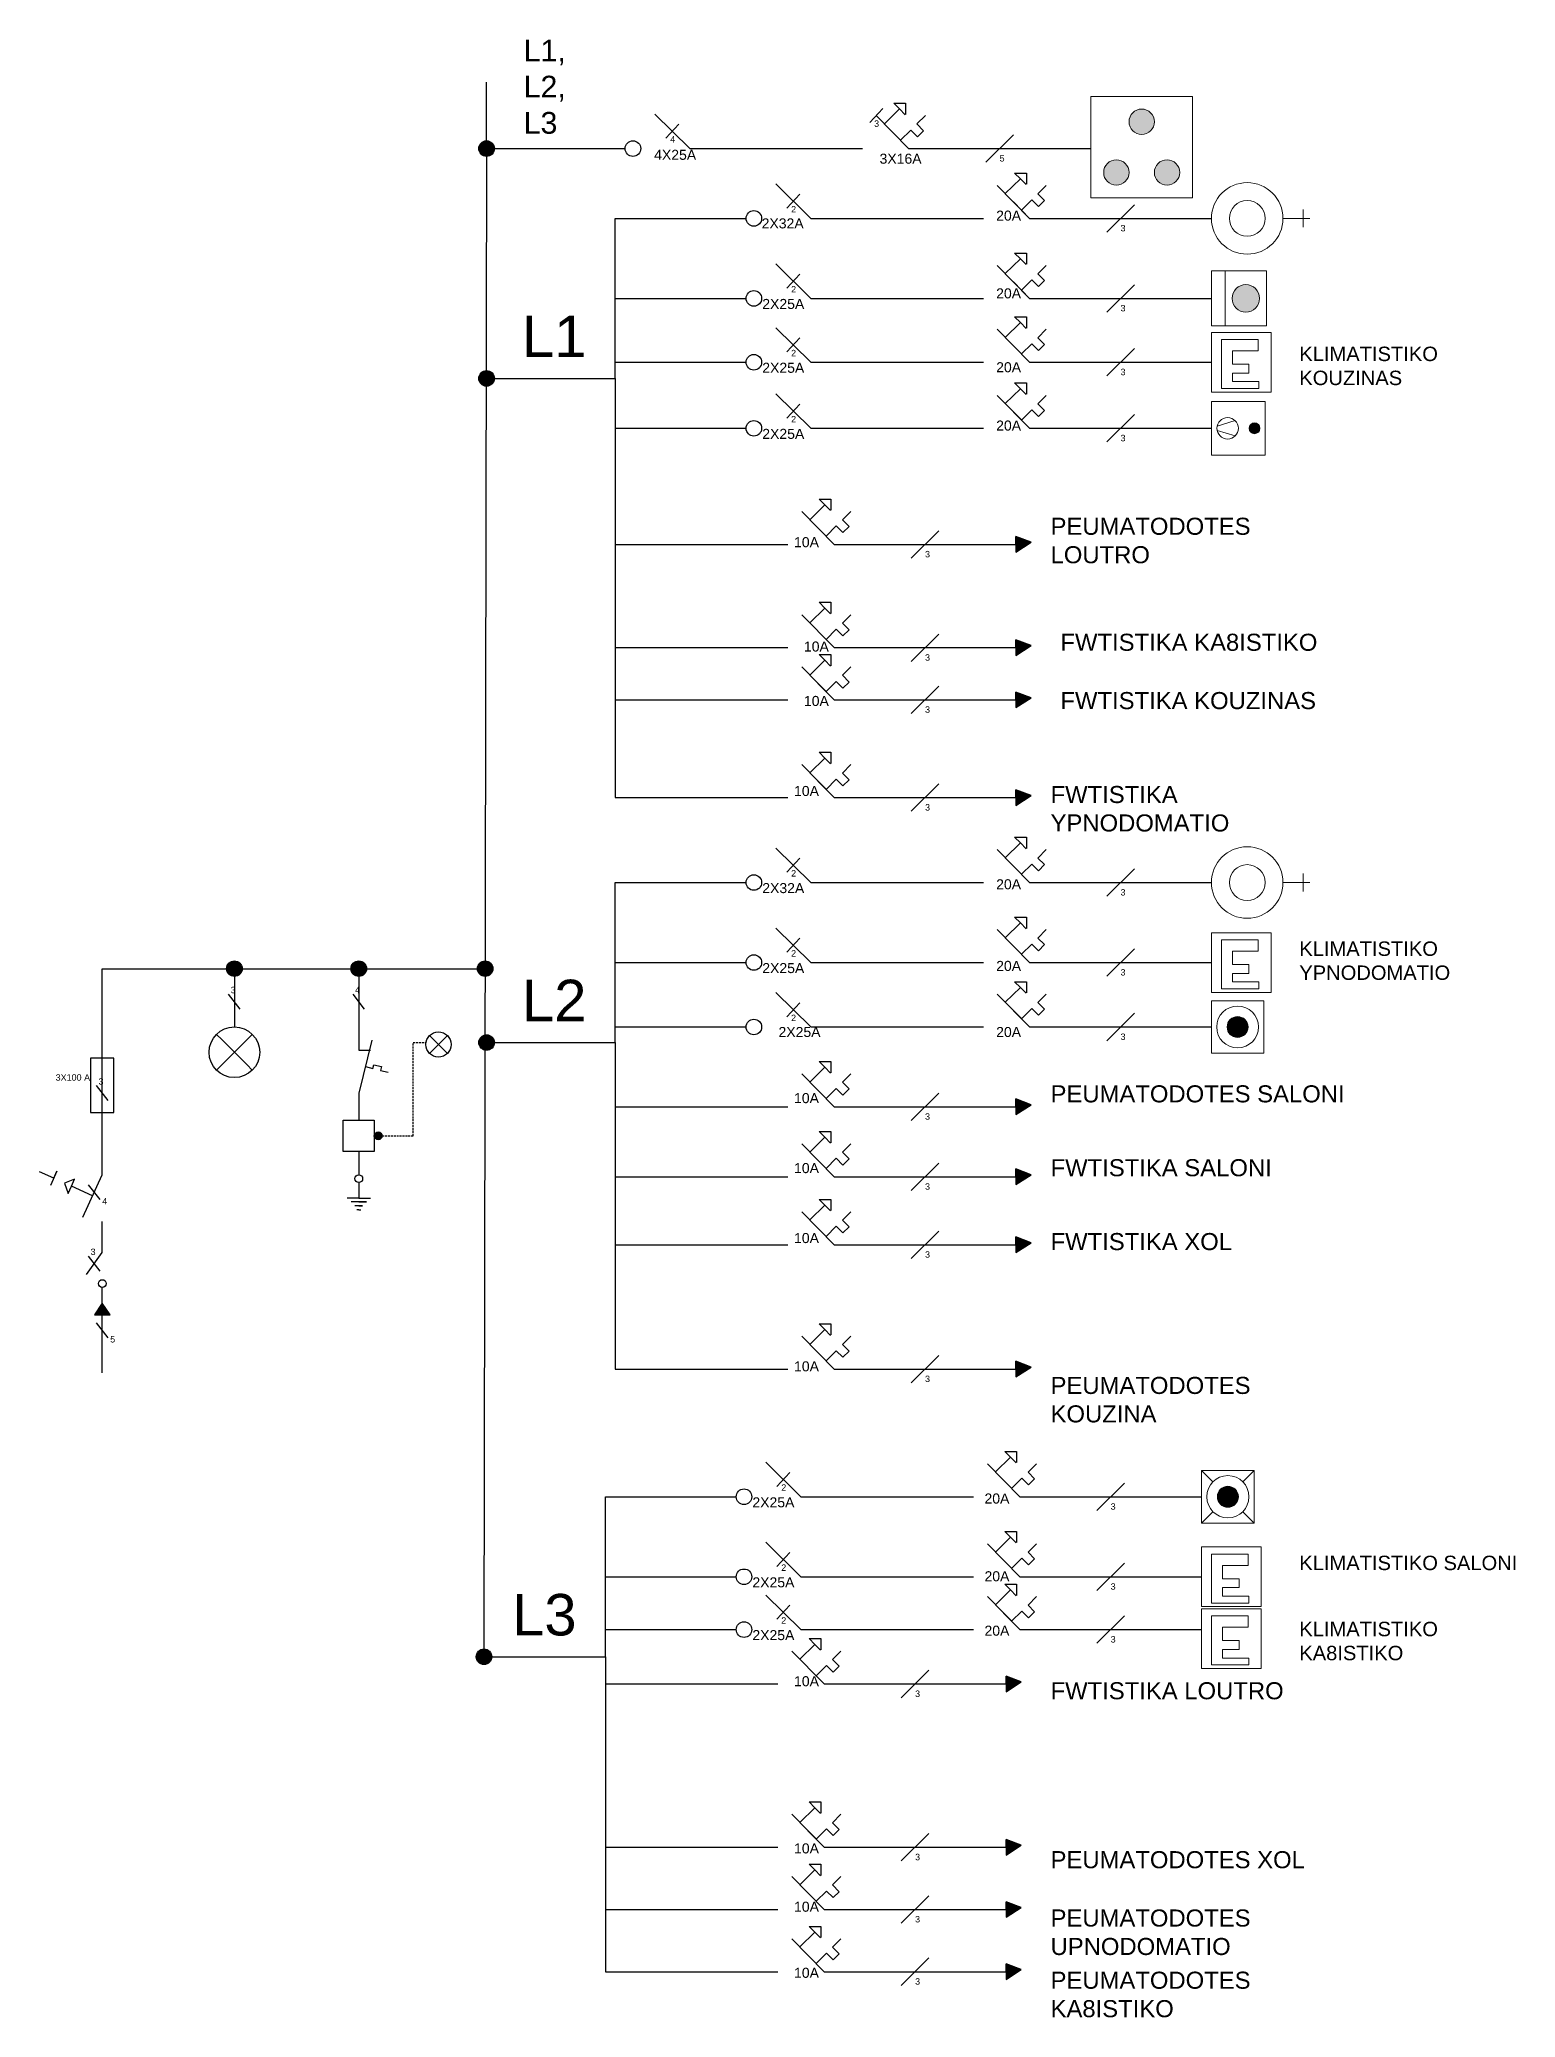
# Model space of a CAD drawing. Header units: inches. Extents: x -8 to 182, y -201 to 54.
import ezdxf

# ---------------------------------------------------------------- set-up
doc = ezdxf.new("R2010")
doc.units = ezdxf.units.IN
doc.header["$MEASUREMENT"] = 0
doc.linetypes.add('DASHED2', pattern=[0.375, 0.25, -0.125])
doc.styles.get("Standard").update_dxf_attribs({"font": 'arial.ttf'})

# ---------------------------------------------------------------- blocks, each defined once
blk = doc.blocks.new('hlektriki kouzika genika')
at = {"lineweight": 18, "true_color": 0xffffff}
h = blk.add_hatch(color=7, dxfattribs=at)
h.dxf.hatch_style = 1
h.paths.add_polyline_path([(-0.245, 0.529, 1), (0.255, 0.529, 1)])
h.paths.add_polyline_path([(-0.745, -0.471, 1), (-0.245, -0.471, 1)])
h.paths.add_polyline_path([(0.255, -0.471, 1), (0.755, -0.471, 1)])
at = {"lineweight": 18}
for p, q in [((-0.995, 1.029), (1.005, 1.029)), ((-0.995, -0.971), (-0.995, 1.029)), ((1.005, 1.029), (1.005, -0.971)), ((1.005, -0.971), (-0.995, -0.971))]:
    blk.add_line(p, q, dxfattribs=at)
for centre in [(0.005, 0.529), (-0.495, -0.471), (0.505, -0.471)]:
    blk.add_circle(centre, 0.25, dxfattribs=at)
blk = doc.blocks.new('8ERMOSIFONAS')
at = {"lineweight": 18}
for p, q in [((0.8, 0), (1.4, 0)), ((1.25, 0), (1.25, 0.2)), ((1.25, 0), (1.25, -0.2))]:
    blk.add_line(p, q, dxfattribs=at)
for radius in [0.8, 0.4]:
    blk.add_circle((0, 0), radius, dxfattribs=at)
blk = doc.blocks.new('fournos')
at = {"lineweight": 18, "true_color": 0xffffff}
h = blk.add_hatch(color=7, dxfattribs=at)
h.dxf.hatch_style = 1
h.paths.add_polyline_path([(0.5, 0, 1), (-0.5, 0, 1)])
at = {"lineweight": 18}
for p, q in [((-1, 1.25), (1, 1.25)), ((-1, -0.75), (-1, 1.25)), ((-1, 0.75), (1, 0.75)), ((1, 1.25), (1, -0.75)), ((1, -0.75), (-1, -0.75))]:
    blk.add_line(p, q, dxfattribs=at)
blk.add_circle((0, 0), 0.5, dxfattribs=at)
blk = doc.blocks.new('STEGNOTIRIO')
at = {"lineweight": 18, "true_color": 0xffffff}
h = blk.add_hatch(color=7, dxfattribs=at)
h.dxf.hatch_style = 1
h.paths.add_polyline_path([(0.8, -1.6, 1), (1.2, -1.6, 1)])
at = {"lineweight": 18}
for p, q in [((0, 0), (2, 0)), ((0, -2), (0, 0)), ((2, 0), (2, -2)), ((0.916, -0.209), (0.717, -0.883)), ((1.084, -0.209), (1.283, -0.883)), ((2, -2), (0, -2))]:
    blk.add_line(p, q, dxfattribs=at)
for centre, radius in [((1, -0.6), 0.4), ((1, -1.6), 0.2)]:
    blk.add_circle(centre, radius, dxfattribs=at)
blk = doc.blocks.new('PLYNTIRIO ROYXVN')
at = {"lineweight": 18, "true_color": 0xffffff}
h = blk.add_hatch(color=7, dxfattribs=at)
h.dxf.hatch_style = 1
h.paths.add_polyline_path([(0.4, 0, 1), (-0.4, 0, 1)])
at = {"lineweight": 18}
for p, q in [((-1, 1), (1, 1)), ((-1, -1), (-1, 1)), ((1, 1), (1, -1)), ((1, -1), (-1, -1))]:
    blk.add_line(p, q, dxfattribs=at)
for radius in [0.8, 0.4]:
    blk.add_circle((0, 0), radius, dxfattribs=at)
blk = doc.blocks.new('KLIMATISTIKO')
at = {"layer": 'Defpoints', "lineweight": 18}
for p, q in [((-2, 1), (0, 1)), ((-2, -1), (-2, 1)), ((-0.431, 0.76), (-1.66, 0.76)), ((-1.66, 0.76), (-1.66, -0.88)), ((-0.431, 0.382), (-0.431, 0.76)), ((0, 1), (0, -1)), ((-1.292, -0.066), (-1.292, 0.382)), ((-1.292, 0.382), (-0.431, 0.382)), ((-0.741, -0.066), (-1.292, -0.066)), ((-1.292, -0.651), (-1.292, -0.364)), ((-1.292, -0.364), (-0.741, -0.364)), ((-0.408, -0.651), (-1.292, -0.651)), ((-0.741, -0.364), (-0.741, -0.066)), ((-0.408, -0.88), (-0.408, -0.651)), ((0, -1), (-2, -1)), ((-1.66, -0.88), (-0.408, -0.88))]:
    blk.add_line(p, q, dxfattribs=at)
blk = doc.blocks.new('PLYNTHRIO PIATVN')
at = {"lineweight": 18, "true_color": 0xffffff}
h = blk.add_hatch(color=7, dxfattribs=at)
h.dxf.hatch_style = 1
h.paths.add_polyline_path([(0.4, 0, 1), (-0.4, 0, 1)])
at = {"lineweight": 18}
for p, q in [((-1, 1), (-1, -1)), ((1, 1), (-1, 1)), ((-1, 1), (-0.566, 0.566)), ((1, 1), (0.566, 0.566)), ((1, -1), (1, 1)), ((-1, -1), (-0.566, -0.566)), ((1, -1), (0.566, -0.566)), ((-1, -1), (1, -1))]:
    blk.add_line(p, q, dxfattribs=at)
for radius in [0.801, 0.4]:
    blk.add_circle((0, 0), radius, dxfattribs=at)

msp = doc.modelspace()

# ---------------------------------------------------------------- hatches: boundary and pattern name
h = msp.add_hatch(color=256)
h.dxf.hatch_style = 1
h.paths.add_polyline_path([(48.94, 39.48, 1), (50.94, 39.48, 1)])
h = msp.add_hatch(color=256)
h.dxf.hatch_style = 1
h.paths.add_polyline_path([(48.94, 9.92, 1), (50.94, 9.92, 1)])
h = msp.add_hatch(color=256)
h.dxf.hatch_style = 1
h.paths.add_polyline_path([(120, -11.16), (118.04, -10.43), (118.04, -11.43), (118.04, -12.43)])
h = msp.add_hatch(color=256)
h.dxf.hatch_style = 1
h.paths.add_polyline_path([(118.04, -24.71), (118.04, -25.71), (120, -24.45), (118.04, -23.71)])
h = msp.add_hatch(color=256)
h.dxf.hatch_style = 1
h.paths.add_polyline_path([(118.04, -31.42), (118.04, -32.42), (120, -31.16), (118.04, -30.42)])
h = msp.add_hatch(color=256)
h.dxf.hatch_style = 1
h.paths.add_polyline_path([(118.04, -44), (118.04, -45), (120, -43.74), (118.04, -43)])
h = msp.add_hatch(color=256)
h.dxf.hatch_style = 1
h.paths.add_polyline_path([(16.5, -66), (18.5, -66, 1)])
h.paths.add_polyline_path([(18.5, -66), (16.5, -66, 1)])
h = msp.add_hatch(color=256)
h.dxf.hatch_style = 1
h.paths.add_polyline_path([(32.5, -66, 1), (34.5, -66, 1)])
h = msp.add_hatch(color=256)
h.dxf.hatch_style = 1
h.paths.add_polyline_path([(48.76, -66, 1), (50.76, -66, 1)])
h = msp.add_hatch(color=256)
h.dxf.hatch_style = 1
h.paths.add_polyline_path([(50.94, -75.5, 1), (48.94, -75.5, 1)])
h = msp.add_hatch(color=256)
h.dxf.hatch_style = 1
h.paths.add_polyline_path([(118.04, -83.76), (118.04, -84.76), (120, -83.5), (118.04, -82.76)])
h = msp.add_hatch(color=256)
h.dxf.hatch_style = 1
h.paths.add_polyline_path([(36.5, -87.5, 1), (35.5, -87.5, 1)])
h = msp.add_hatch(color=256)
h.dxf.hatch_style = 1
h.paths.add_polyline_path([(118.04, -92.76), (118.04, -93.76), (120, -92.5), (118.04, -91.76)])
h = msp.add_hatch(color=256)
h.dxf.hatch_style = 1
h.paths.add_polyline_path([(118.04, -101.5), (118.04, -102.5), (120, -101.24), (118.04, -100.5)])
at = {"linetype": 'Continuous'}
h = msp.add_hatch(color=256, dxfattribs=at)
h.dxf.hatch_style = 1
h.paths.add_polyline_path([(0.5, -109), (0.5, -110.5), (1.5, -110.5)])
h.paths.add_polyline_path([(0.5, -109), (-0.5, -110.5), (0.5, -110.5)])
h = msp.add_hatch(color=256)
h.dxf.hatch_style = 1
h.paths.add_polyline_path([(118.04, -117.5), (118.04, -118.5), (120, -117.24), (118.04, -116.5)])
h = msp.add_hatch(color=256)
h.dxf.hatch_style = 1
h.paths.add_polyline_path([(50.61, -154.5, 1), (48.61, -154.5, 1)])
h = msp.add_hatch(color=256)
h.dxf.hatch_style = 1
h.paths.add_polyline_path([(116.77, -158), (116.77, -159), (118.73, -157.74), (116.77, -157)])
h = msp.add_hatch(color=256)
h.dxf.hatch_style = 1
h.paths.add_polyline_path([(116.77, -179), (116.77, -180), (118.73, -178.74), (116.77, -178)])
h = msp.add_hatch(color=256)
h.dxf.hatch_style = 1
h.paths.add_polyline_path([(116.77, -187), (116.77, -188), (118.73, -186.74), (116.77, -186)])
h = msp.add_hatch(color=256)
h.dxf.hatch_style = 1
h.paths.add_polyline_path([(116.77, -195), (116.77, -196), (118.73, -194.74), (116.77, -194)])

# ---------------------------------------------------------------- linework, layer by layer
for p, q in [((49.94, 40.48), (49.94, 48)), ((71.58, 43.92), (76.09, 39.48)), ((99.25, 42.83), (100.91, 44.63)), ((100.08, 43.73), (104.24, 39.48)), ((101.12, 42.67), (103.05, 44.57)), ((102.32, 45.32), (103.05, 44.57)), ((102.32, 45.32), (103.83, 45.32)), ((103.05, 44.57), (103.79, 43.83)), ((103.83, 45.32), (103.83, 43.87)), ((105.31, 42.64), (106.39, 43.72)), ((73.01, 40.8), (74.67, 42.6)), ((102.16, 41.61), (104.24, 39.48)), ((103.2, 40.54), (104.53, 41.86)), ((104.53, 41.86), (105.38, 41)), ((106.16, 41.78), (105.31, 42.64)), ((105.38, 41), (106.16, 41.78)), ((114.16, 37.73), (117.72, 41.24)), ((49.94, 39.48), (49.61, -153.5)), ((50.94, 39.48), (67.77, 39.48)), ((76.09, 39.48), (98.3, 39.48)), ((104.24, 39.48), (127.64, 39.48)), ((117.88, 36.33), (118.62, 35.59)), ((117.88, 36.33), (119.39, 36.33)), ((119.39, 36.33), (119.39, 34.89)), ((87.14, 34.93), (91.66, 30.5)), ((88.57, 31.82), (90.23, 33.62)), ((115.64, 34.74), (119.81, 30.5)), ((116.68, 33.68), (118.62, 35.59)), ((118.62, 35.59), (119.35, 34.84)), ((120.88, 33.65), (121.95, 34.74)), ((121.73, 32.79), (120.88, 33.65)), ((117.72, 32.62), (119.81, 30.5)), ((118.77, 31.56), (120.09, 32.87)), ((120.09, 32.87), (120.94, 32.02)), ((120.94, 32.02), (121.73, 32.79)), ((129.72, 28.74), (133.28, 32.26)), ((66.5, 9.92), (66.5, 30.5)), ((66.5, 30.5), (83.33, 30.5)), ((91.66, 30.5), (113.86, 30.5)), ((119.81, 30.5), (143.2, 30.5)), ((117.88, 26.04), (118.62, 25.3)), ((117.88, 26.04), (119.39, 26.04)), ((119.39, 26.04), (119.39, 24.6)), ((87.14, 24.64), (91.66, 20.21)), ((88.57, 21.53), (90.23, 23.33)), ((115.64, 24.45), (119.81, 20.21)), ((116.68, 23.39), (118.62, 25.3)), ((118.62, 25.3), (119.35, 24.55)), ((120.88, 23.36), (121.95, 24.44)), ((121.73, 22.5), (120.88, 23.36)), ((117.72, 22.33), (119.81, 20.21)), ((118.77, 21.27), (120.09, 22.58)), ((120.09, 22.58), (120.94, 21.73)), ((120.94, 21.73), (121.73, 22.5)), ((129.72, 18.45), (133.28, 21.97)), ((66.5, 20.21), (83.33, 20.21)), ((91.66, 20.21), (113.86, 20.21)), ((117.88, 17.83), (118.62, 17.09)), ((117.88, 17.83), (119.39, 17.83)), ((119.39, 17.83), (119.39, 16.39)), ((119.81, 20.21), (143.2, 20.21)), ((87.14, 16.43), (91.66, 12)), ((115.64, 16.24), (119.81, 12)), ((116.68, 15.18), (118.62, 17.09)), ((118.62, 17.09), (119.35, 16.34)), ((120.88, 15.15), (121.95, 16.24)), ((88.57, 13.32), (90.23, 15.12)), ((117.72, 14.12), (119.81, 12)), ((118.77, 13.06), (120.09, 14.37)), ((120.09, 14.37), (120.94, 13.52)), ((121.73, 14.29), (120.88, 15.15)), ((120.94, 13.52), (121.73, 14.29)), ((129.72, 10.24), (133.28, 13.76)), ((66.5, 12), (83.33, 12)), ((91.66, 12), (113.86, 12)), ((119.81, 12), (143.2, 12)), ((50.94, 9.92), (66.5, 9.92)), ((66.5, 9.92), (66.5, -11.43)), ((87.14, 7.93), (91.66, 3.5)), ((115.64, 7.74), (119.81, 3.5)), ((116.68, 6.68), (118.62, 8.59)), ((117.88, 9.33), (118.62, 8.59)), ((117.88, 9.33), (119.39, 9.33)), ((118.62, 8.59), (119.35, 7.84)), ((119.39, 9.33), (119.39, 7.89)), ((120.88, 6.65), (121.95, 7.74)), ((88.57, 4.82), (90.23, 6.62)), ((117.72, 5.62), (119.81, 3.5)), ((118.77, 4.56), (120.09, 5.87)), ((120.09, 5.87), (120.94, 5.02)), ((121.73, 5.79), (120.88, 6.65)), ((120.94, 5.02), (121.73, 5.79)), ((129.72, 1.74), (133.28, 5.26)), ((66.5, 3.5), (83.33, 3.5)), ((91.66, 3.5), (113.86, 3.5)), ((119.81, 3.5), (143.2, 3.5)), ((90.48, -7.18), (94.65, -11.43)), ((91.52, -8.25), (93.46, -6.34)), ((92.73, -5.6), (93.46, -6.34)), ((92.73, -5.6), (94.24, -5.6)), ((93.46, -6.34), (94.19, -7.08)), ((94.24, -5.6), (94.24, -7.04)), ((95.72, -8.28), (96.8, -7.19)), ((92.57, -9.31), (94.65, -11.43)), ((93.61, -10.37), (94.93, -9.05)), ((94.93, -9.05), (95.78, -9.91)), ((96.57, -9.13), (95.72, -8.28)), ((95.78, -9.91), (96.57, -9.13)), ((104.57, -13.19), (108.13, -9.67)), ((66.5, -11.43), (88.7, -11.43)), ((94.65, -11.43), (118.04, -11.43)), ((118.04, -11.43), (118.04, -10.43)), ((120, -11.16), (118.04, -10.43)), ((118.04, -12.43), (120, -11.16)), ((118.04, -11.43), (118.04, -12.43)), ((91.52, -21.53), (93.46, -19.63)), ((92.73, -18.88), (93.46, -19.63)), ((92.73, -18.88), (94.24, -18.88)), ((93.46, -19.63), (94.19, -20.37)), ((94.24, -18.88), (94.24, -20.33)), ((90.48, -20.47), (94.65, -24.71)), ((92.57, -22.59), (94.65, -24.71)), ((93.61, -23.65), (94.93, -22.34)), ((94.93, -22.34), (95.78, -23.2)), ((95.72, -21.56), (96.8, -20.48)), ((96.57, -22.42), (95.72, -21.56)), ((95.78, -23.2), (96.57, -22.42)), ((66.5, -24.71), (88.7, -24.71)), ((94.65, -24.71), (118.04, -24.71)), ((104.57, -26.47), (108.13, -22.96)), ((118.04, -24.71), (118.04, -23.71)), ((120, -24.45), (118.04, -23.71)), ((118.04, -25.71), (120, -24.45)), ((118.04, -24.71), (118.04, -25.71)), ((90.48, -27.18), (94.65, -31.42)), ((91.52, -28.24), (93.46, -26.33)), ((92.73, -25.59), (93.46, -26.33)), ((92.73, -25.59), (94.24, -25.59)), ((93.46, -26.33), (94.19, -27.08)), ((94.24, -25.59), (94.24, -27.03)), ((95.72, -28.27), (96.8, -27.19)), ((92.57, -29.3), (94.65, -31.42)), ((93.61, -30.36), (94.93, -29.05)), ((94.93, -29.05), (95.78, -29.91)), ((96.57, -29.13), (95.72, -28.27)), ((95.78, -29.91), (96.57, -29.13)), ((104.57, -33.18), (108.13, -29.66)), ((118.04, -31.42), (118.04, -30.42)), ((120, -31.16), (118.04, -30.42)), ((66.5, -31.42), (88.7, -31.42)), ((94.65, -31.42), (118.04, -31.42)), ((118.04, -32.42), (120, -31.16)), ((118.04, -31.42), (118.04, -32.42)), ((90.48, -39.76), (94.65, -44)), ((91.52, -40.82), (93.46, -38.91)), ((92.73, -38.17), (93.46, -38.91)), ((92.73, -38.17), (94.24, -38.17)), ((93.46, -38.91), (94.19, -39.66)), ((94.24, -38.17), (94.24, -39.61)), ((95.72, -40.85), (96.8, -39.76)), ((92.57, -41.88), (94.65, -44)), ((93.61, -42.94), (94.93, -41.63)), ((94.93, -41.63), (95.78, -42.48)), ((96.57, -41.71), (95.72, -40.85)), ((95.78, -42.48), (96.57, -41.71)), ((104.57, -45.76), (108.13, -42.24)), ((118.04, -44), (118.04, -43)), ((120, -43.74), (118.04, -43)), ((66.5, -44), (88.7, -44)), ((94.65, -44), (118.04, -44)), ((118.04, -45), (120, -43.74)), ((118.04, -44), (118.04, -45)), ((87.14, -50.48), (91.66, -54.92)), ((115.64, -50.67), (119.81, -54.92)), ((116.68, -51.73), (118.62, -49.83)), ((117.88, -49.09), (118.62, -49.83)), ((117.88, -49.09), (119.39, -49.09)), ((118.62, -49.83), (119.35, -50.57)), ((119.39, -49.09), (119.39, -50.53)), ((120.88, -51.77), (121.95, -50.68)), ((88.57, -53.6), (90.23, -51.8)), ((117.72, -52.8), (119.81, -54.92)), ((118.77, -53.86), (120.09, -52.54)), ((120.09, -52.54), (120.94, -53.4)), ((121.73, -52.62), (120.88, -51.77)), ((120.94, -53.4), (121.73, -52.62)), ((129.72, -56.68), (133.28, -53.16)), ((66.5, -75.5), (66.5, -54.92)), ((66.5, -54.92), (83.33, -54.92)), ((91.66, -54.92), (113.86, -54.92)), ((119.81, -54.92), (143.2, -54.92)), ((87.14, -60.78), (91.66, -65.21)), ((115.64, -60.97), (119.81, -65.21)), ((116.68, -62.03), (118.62, -60.12)), ((117.88, -59.38), (118.62, -60.12)), ((117.88, -59.38), (119.39, -59.38)), ((118.62, -60.12), (119.35, -60.86)), ((119.39, -59.38), (119.39, -60.82)), ((120.88, -62.06), (121.95, -60.97)), ((88.57, -63.89), (90.23, -62.09)), ((117.72, -63.09), (119.81, -65.21)), ((118.77, -64.15), (120.09, -62.83)), ((120.09, -62.83), (120.94, -63.69)), ((121.73, -62.91), (120.88, -62.06)), ((120.94, -63.69), (121.73, -62.91)), ((129.72, -66.97), (133.28, -63.45)), ((0.5, -84.5), (0.5, -66)), ((0.5, -66), (32.5, -66)), ((66.5, -65.21), (83.33, -65.21)), ((91.66, -65.21), (113.86, -65.21)), ((119.81, -65.21), (143.2, -65.21)), ((17.5, -67), (17.5, -73.5)), ((33.5, -67), (33.5, -76.5)), ((116.68, -70.32), (118.62, -68.41)), ((117.88, -67.67), (118.62, -68.41)), ((117.88, -67.67), (119.39, -67.67)), ((118.62, -68.41), (119.35, -69.16)), ((119.39, -67.67), (119.39, -69.11)), ((18.24, -71.21), (16.76, -69.29)), ((34.24, -71.21), (32.76, -69.29)), ((87.14, -69.07), (91.66, -73.5)), ((88.57, -72.18), (90.23, -70.38)), ((115.64, -69.26), (119.81, -73.5)), ((118.77, -72.44), (120.09, -71.13)), ((120.09, -71.13), (120.94, -71.98)), ((120.88, -70.35), (121.95, -69.26)), ((121.73, -71.21), (120.88, -70.35)), ((120.94, -71.98), (121.73, -71.21)), ((66.5, -73.5), (83.33, -73.5)), ((91.66, -73.5), (113.86, -73.5)), ((117.72, -71.38), (119.81, -73.5)), ((119.81, -73.5), (143.2, -73.5)), ((129.72, -75.26), (133.28, -71.74)), ((15.88, -75.12), (15.2, -74.45)), ((17.5, -76.75), (15.88, -75.12)), ((17.5, -76.75), (19.12, -75.12)), ((19.12, -75.12), (19.8, -74.45)), ((35.2, -75.21), (33.5, -82)), ((42.94, -74.94), (42.6, -74.6)), ((43.75, -75.75), (42.94, -74.94)), ((43.75, -75.75), (42.94, -76.56)), ((43.75, -75.75), (44.56, -74.94)), ((43.75, -75.75), (44.56, -76.56)), ((44.56, -74.94), (44.9, -74.6)), ((50.94, -75.5), (66.5, -75.5)), ((66.5, -75.5), (66.5, -96.08)), ((2, -77.5), (-1, -77.5)), ((-1, -77.5), (-1, -84.5)), ((2, -84.5), (2, -77.5)), ((15.88, -78.38), (15.2, -79.05)), ((17.5, -76.75), (15.88, -78.38)), ((17.5, -76.75), (19.12, -78.38)), ((19.12, -78.38), (19.8, -79.05)), ((33.5, -76.5), (35, -76.5)), ((34.35, -78.6), (35.32, -78.85)), ((35.32, -78.85), (35.44, -78.36)), ((35.44, -78.36), (36.41, -78.6)), ((36.41, -78.6), (36.29, -79.09)), ((42.94, -76.56), (42.6, -76.9)), ((44.56, -76.56), (44.9, -76.9)), ((91.52, -80.58), (93.46, -78.67)), ((92.73, -77.93), (93.46, -78.67)), ((92.73, -77.93), (94.24, -77.93)), ((93.46, -78.67), (94.19, -79.42)), ((94.24, -77.93), (94.24, -79.38)), ((1.24, -82.96), (-0.24, -81.04)), ((36.29, -79.09), (37.26, -79.33)), ((90.48, -79.52), (94.65, -83.76)), ((93.61, -82.7), (94.93, -81.39)), ((94.93, -81.39), (95.78, -82.25)), ((95.72, -80.61), (96.8, -79.53)), ((96.57, -81.47), (95.72, -80.61)), ((33.5, -82), (33.5, -85.5)), ((66.5, -83.76), (88.7, -83.76)), ((92.57, -81.64), (94.65, -83.76)), ((94.65, -83.76), (118.04, -83.76)), ((95.78, -82.25), (96.57, -81.47)), ((104.57, -85.52), (108.13, -82)), ((118.04, -83.76), (118.04, -82.76)), ((120, -83.5), (118.04, -82.76)), ((118.04, -84.76), (120, -83.5)), ((118.04, -83.76), (118.04, -84.76)), ((-1, -84.5), (1.25, -84.5)), ((0.5, -92.5), (0.5, -84.5)), ((0.5, -84.5), (2, -84.5)), ((31.5, -89.5), (31.5, -85.5)), ((31.5, -85.5), (33.5, -85.5)), ((33.5, -85.5), (35.5, -85.5)), ((35.5, -85.5), (35.5, -89.5)), ((90.48, -88.52), (94.65, -92.76)), ((91.52, -89.58), (93.46, -87.67)), ((92.73, -86.93), (93.46, -87.67)), ((92.73, -86.93), (94.24, -86.93)), ((93.46, -87.67), (94.19, -88.42)), ((94.24, -86.93), (94.24, -88.38)), ((95.72, -89.61), (96.8, -88.53)), ((35.5, -89.5), (31.5, -89.5)), ((33.5, -89.5), (33.5, -92.5)), ((92.57, -90.64), (94.65, -92.76)), ((93.61, -91.7), (94.93, -90.39)), ((94.93, -90.39), (95.78, -91.25)), ((96.57, -90.47), (95.72, -89.61)), ((95.78, -91.25), (96.57, -90.47)), ((104.57, -94.52), (108.13, -91)), ((-5.75, -92.96), (-7.57, -92.13)), ((-5.33, -92.04), (-6.16, -93.87)), ((-5.75, -92.96), (-5.33, -92.04)), ((-3.06, -93.08), (-4.38, -93.58)), ((-4.38, -93.58), (-3.89, -94.9)), ((-3.89, -94.9), (-3.47, -93.99)), ((-3.47, -93.99), (-3.06, -93.08)), ((-0.74, -95.23), (-3.47, -93.99)), ((-1.98, -97.96), (0.5, -92.5)), ((0.22, -95.7), (-1.26, -93.78)), ((33.5, -93.5), (33.5, -95.5)), ((66.5, -92.76), (88.7, -92.76)), ((94.65, -92.76), (118.04, -92.76)), ((118.04, -92.76), (118.04, -91.76)), ((120, -92.5), (118.04, -91.76)), ((118.04, -93.76), (120, -92.5)), ((118.04, -92.76), (118.04, -93.76)), ((33.5, -95.5), (32, -95.5)), ((34.5, -96), (32.5, -96)), ((34, -96.5), (33, -96.5)), ((33.5, -95.5), (35, -95.5)), ((33.5, -95.5), (33.5, -95.5)), ((33.5, -95.5), (33.5, -95.5)), ((33.5, -96), (34.5, -96)), ((33.5, -96.5), (34, -96.5)), ((66.5, -96.08), (66.5, -110)), ((91.52, -98.32), (93.46, -96.41)), ((92.73, -95.67), (93.46, -96.41)), ((92.73, -95.67), (94.24, -95.67)), ((93.46, -96.41), (94.19, -97.16)), ((94.24, -95.67), (94.24, -97.11)), ((0.5, -102.5), (0.5, -98.5)), ((33.5, -97), (33.25, -97)), ((33.5, -97), (33.75, -97)), ((90.48, -97.26), (94.65, -101.5)), ((93.61, -100.44), (94.93, -99.13)), ((94.93, -99.13), (95.78, -99.98)), ((95.72, -98.35), (96.8, -97.26)), ((96.57, -99.21), (95.72, -98.35)), ((95.78, -99.98), (96.57, -99.21)), ((66.5, -101.5), (88.7, -101.5)), ((92.57, -99.38), (94.65, -101.5)), ((94.65, -101.5), (118.04, -101.5)), ((104.57, -103.26), (108.13, -99.74)), ((118.04, -101.5), (118.04, -100.5)), ((120, -101.24), (118.04, -100.5)), ((118.04, -102.5), (120, -101.24)), ((118.04, -101.5), (118.04, -102.5)), ((-1.53, -105.35), (0.5, -102.5)), ((0.22, -104.89), (-1.26, -102.96)), ((0.5, -118), (0.5, -107)), ((1.24, -113.46), (-0.24, -111.54)), ((66.5, -110), (66.5, -117.5)), ((92.73, -111.67), (93.46, -112.41)), ((92.73, -111.67), (94.24, -111.67)), ((94.24, -111.67), (94.24, -113.11)), ((90.48, -113.26), (94.65, -117.5)), ((91.52, -114.32), (93.46, -112.41)), ((93.46, -112.41), (94.19, -113.16)), ((95.72, -114.35), (96.8, -113.26)), ((96.57, -115.21), (95.72, -114.35)), ((92.57, -115.38), (94.65, -117.5)), ((93.61, -116.44), (94.93, -115.13)), ((94.93, -115.13), (95.78, -115.98)), ((95.78, -115.98), (96.57, -115.21)), ((104.57, -119.26), (108.13, -115.74)), ((118.04, -117.5), (118.04, -116.5)), ((120, -117.24), (118.04, -116.5)), ((66.5, -117.5), (88.7, -117.5)), ((94.65, -117.5), (118.04, -117.5)), ((118.04, -118.5), (120, -117.24)), ((118.04, -117.5), (118.04, -118.5)), ((85.87, -129.48), (90.38, -133.92)), ((114.37, -129.67), (118.53, -133.92)), ((115.41, -130.73), (117.34, -128.83)), ((116.61, -128.09), (117.34, -128.83)), ((116.61, -128.09), (118.12, -128.09)), ((117.34, -128.83), (118.07, -129.57)), ((118.12, -128.09), (118.12, -129.53)), ((119.6, -130.77), (120.68, -129.68)), ((87.3, -132.6), (88.96, -130.8)), ((116.45, -131.8), (118.53, -133.92)), ((117.49, -132.86), (118.82, -131.54)), ((118.82, -131.54), (119.67, -132.4)), ((120.45, -131.62), (119.6, -130.77)), ((119.67, -132.4), (120.45, -131.62)), ((128.45, -135.68), (132.01, -132.16)), ((65.23, -154.5), (65.23, -133.92)), ((65.23, -133.92), (82.06, -133.92)), ((90.38, -133.92), (112.59, -133.92)), ((118.53, -133.92), (141.92, -133.92)), ((85.87, -139.78), (90.38, -144.21)), ((115.41, -141.03), (117.34, -139.12)), ((116.61, -138.38), (117.34, -139.12)), ((116.61, -138.38), (118.12, -138.38)), ((117.34, -139.12), (118.07, -139.86)), ((118.12, -138.38), (118.12, -139.82)), ((87.3, -142.89), (88.96, -141.09)), ((114.37, -139.97), (118.53, -144.21)), ((116.45, -142.09), (118.53, -144.21)), ((117.49, -143.15), (118.82, -141.83)), ((118.82, -141.83), (119.67, -142.69)), ((119.6, -141.06), (120.68, -139.97)), ((120.45, -141.91), (119.6, -141.06)), ((119.67, -142.69), (120.45, -141.91)), ((128.45, -145.97), (132.01, -142.45)), ((65.23, -144.21), (82.06, -144.21)), ((90.38, -144.21), (112.59, -144.21)), ((118.53, -144.21), (141.92, -144.21)), ((85.87, -146.57), (90.38, -151)), ((114.37, -146.76), (118.53, -151)), ((115.41, -147.82), (117.34, -145.91)), ((116.61, -145.17), (117.34, -145.91)), ((116.61, -145.17), (118.12, -145.17)), ((117.34, -145.91), (118.07, -146.66)), ((118.12, -145.17), (118.12, -146.61)), ((119.6, -147.85), (120.68, -146.76)), ((87.3, -149.68), (88.96, -147.88)), ((116.45, -148.88), (118.53, -151)), ((117.49, -149.94), (118.82, -148.63)), ((118.82, -148.63), (119.67, -149.48)), ((120.45, -148.71), (119.6, -147.85)), ((119.67, -149.48), (120.45, -148.71)), ((128.45, -152.76), (132.01, -149.24)), ((65.23, -151), (82.06, -151)), ((90.38, -151), (112.59, -151)), ((91.45, -152.17), (92.18, -152.91)), ((91.45, -152.17), (92.96, -152.17)), ((92.96, -152.17), (92.96, -153.61)), ((118.53, -151), (141.92, -151)), ((49.66, -154.5), (65.23, -154.5)), ((65.23, -154.5), (65.23, -175.08)), ((89.21, -153.76), (93.38, -158)), ((90.25, -154.82), (92.18, -152.91)), ((92.18, -152.91), (92.92, -153.66)), ((94.44, -154.85), (95.52, -153.76)), ((95.29, -155.71), (94.44, -154.85)), ((91.29, -155.88), (93.38, -158)), ((92.33, -156.94), (93.66, -155.63)), ((93.66, -155.63), (94.51, -156.48)), ((94.51, -156.48), (95.29, -155.71)), ((103.29, -159.76), (106.85, -156.24)), ((116.77, -158), (116.77, -157)), ((118.73, -157.74), (116.77, -157)), ((65.23, -158), (87.43, -158)), ((93.38, -158), (116.77, -158)), ((116.77, -159), (118.73, -157.74)), ((116.77, -158), (116.77, -159)), ((65.23, -175.08), (65.23, -187)), ((89.21, -174.76), (93.38, -179)), ((90.25, -175.82), (92.18, -173.91)), ((91.45, -173.17), (92.18, -173.91)), ((91.45, -173.17), (92.96, -173.17)), ((92.18, -173.91), (92.92, -174.66)), ((92.96, -173.17), (92.96, -174.61)), ((94.44, -175.85), (95.52, -174.76)), ((91.29, -176.88), (93.38, -179)), ((92.33, -177.94), (93.66, -176.63)), ((93.66, -176.63), (94.51, -177.48)), ((95.29, -176.71), (94.44, -175.85)), ((94.51, -177.48), (95.29, -176.71)), ((103.29, -180.76), (106.85, -177.24)), ((116.77, -179), (116.77, -178)), ((118.73, -178.74), (116.77, -178)), ((65.23, -179), (87.43, -179)), ((93.38, -179), (116.77, -179)), ((116.77, -180), (118.73, -178.74)), ((116.77, -179), (116.77, -180)), ((89.21, -182.76), (93.38, -187)), ((90.25, -183.82), (92.18, -181.91)), ((91.45, -181.17), (92.18, -181.91)), ((91.45, -181.17), (92.96, -181.17)), ((92.18, -181.91), (92.92, -182.66)), ((92.96, -181.17), (92.96, -182.61)), ((94.44, -183.85), (95.52, -182.76)), ((91.29, -184.88), (93.38, -187)), ((92.33, -185.94), (93.66, -184.63)), ((93.66, -184.63), (94.51, -185.48)), ((95.29, -184.71), (94.44, -183.85)), ((94.51, -185.48), (95.29, -184.71)), ((103.29, -188.76), (106.85, -185.24)), ((65.23, -187), (87.43, -187)), ((65.23, -187), (65.23, -195)), ((93.38, -187), (116.77, -187)), ((116.77, -187), (116.77, -186)), ((118.73, -186.74), (116.77, -186)), ((116.77, -188), (118.73, -186.74)), ((116.77, -187), (116.77, -188)), ((89.21, -190.76), (93.38, -195)), ((90.25, -191.82), (92.18, -189.91)), ((91.45, -189.17), (92.18, -189.91)), ((91.45, -189.17), (92.96, -189.17)), ((92.18, -189.91), (92.92, -190.66)), ((92.96, -189.17), (92.96, -190.61)), ((94.44, -191.85), (95.52, -190.76)), ((91.29, -192.88), (93.38, -195)), ((92.33, -193.94), (93.66, -192.63)), ((93.66, -192.63), (94.51, -193.48)), ((95.29, -192.71), (94.44, -191.85)), ((94.51, -193.48), (95.29, -192.71)), ((103.29, -196.76), (106.85, -193.24)), ((65.23, -195), (87.43, -195)), ((93.38, -195), (116.77, -195)), ((116.77, -195), (116.77, -194)), ((118.73, -194.74), (116.77, -194)), ((116.77, -196), (118.73, -194.74)), ((116.77, -195), (116.77, -196))]:
    msp.add_line(p, q)
for p, q in [((66.5, -11.43), (66.5, -44)), ((34.5, -66), (49.76, -66)), ((0.5, -109), (-0.5, -110.5)), ((1.5, -110.5), (0.5, -109)), ((-0.5, -110.5), (0.5, -110.5)), ((0.5, -110.5), (1.5, -110.5))]:
    msp.add_line(p, q, dxfattribs=at)
at = {"linetype": 'DASHED2'}
for p, q in [((40.5, -87.5), (40.5, -75.5)), ((40.5, -75.5), (42.14, -75.5)), ((36.5, -87.5), (40.5, -87.5))]:
    msp.add_line(p, q, dxfattribs=at)
for centre, radius in [((49.94, 39.48), 1), ((68.77, 39.48), 1), ((84.33, 30.5), 1), ((84.33, 20.21), 1), ((84.33, 12), 1), ((49.94, 9.92), 1), ((84.33, 3.5), 1), ((84.33, -54.92), 1), ((17.5, -66), 1), ((33.5, -66), 1), ((49.76, -66), 1), ((84.33, -65.21), 1), ((17.5, -76.75), 3.25), ((84.33, -73.5), 1), ((43.75, -75.75), 1.62), ((49.94, -75.5), 1), ((36, -87.5), 0.5), ((33.5, -93), 0.5), ((0.5, -106.5), 0.5), ((83.06, -133.92), 1), ((83.06, -144.21), 1), ((83.06, -151), 1), ((49.61, -154.5), 1)]:
    msp.add_circle(centre, radius)

# ---------------------------------------------------------------- block references
at = {"lineweight": 18}
for name, p, xscale, yscale, zscale in [('hlektriki kouzika genika', (134.19, 39.48), 6.521835919634949, 6.521835919634949, 6.521835919634949), ('8ERMOSIFONAS', (147.8, 30.5), 5.750292205870797, 5.750292205870797, 5.750292205870797), ('8ERMOSIFONAS', (147.8, -54.92), 5.750292205870797, 5.750292205870797, 5.750292205870797), ('PLYNTIRIO ROYXVN', (146.56, -73.5), 3.360472991306605, 3.360472991306605, 3.360472991306605), ('PLYNTHRIO PIATVN', (145.31, -133.92), 3.389067960386777, 3.389067960386777, 3.389067960386777)]:
    msp.add_blockref(name, p, dxfattribs=dict(at, xscale=xscale, yscale=yscale, zscale=zscale))
at = {"lineweight": 18, "rotation": 90}
for name, p, xscale, yscale, zscale in [('fournos', (147.62, 20.21), 3.539418113766448, 3.539418113766448, 3.539418113766448), ('STEGNOTIRIO', (143.2, 0.04), 3.463409646979055, 3.463409646979055, 3.463409646979055)]:
    msp.add_blockref(name, p, dxfattribs=dict(at, xscale=xscale, yscale=yscale, zscale=zscale))
at = {"layer": 'Defpoints', "lineweight": 18, "xscale": 3.835058263178228, "yscale": 3.835058263178228, "zscale": 3.835058263178228}
for p in [(150.87, 12), (150.87, -65.21), (149.59, -144.21), (149.59, -152.16)]:
    msp.add_blockref('KLIMATISTIKO', p, dxfattribs=at)

# ---------------------------------------------------------------- texts
at = {"attachment_point": 1}
for s, width, insert, char_height in [('L1, L2, L3', 5.5, (54.71, 53.5), 2.794), ('4', 3, (73.56, 41.08), 0.827), ('3', 3, (99.8, 43.1), 0.827), ('4X25A', 5.5, (71.5, 39.32), 1.289), ('3X16A', 5.5, (100.5, 38.82), 1.289), ('5', 3, (115.94, 38.64), 0.827), ('2', 3, (89.12, 32.09), 0.827), ('20A', 5.5, (115.5, 31.5), 1.289), ('2X32A', 5.5, (85.33, 30.5), 1.289), ('3', 3, (131.5, 29.66), 0.827), ('2', 3, (89.12, 21.8), 0.827), ('20A', 5.5, (115.5, 21.5), 1.289), ('L1', 9, (54.5, 18), 5.336), ('2X25A', 5.5, (85.41, 20.14), 1.289), ('3', 3, (131.5, 19.37), 0.827), ('2', 3, (89.12, 13.59), 0.827), ('KLIMATISTIKO KOUZINAS', 28, (154.5, 14), 1.853), ('2X25A', 5.5, (85.41, 11.93), 1.289), ('20A', 5.5, (115.5, 12), 1.289), ('3', 3, (131.5, 11.16), 0.827), ('2', 3, (89.12, 5.09), 0.827), ('2X25A', 5.5, (85.41, 3.43), 1.289), ('20A', 5.5, (115.5, 4.5), 1.289), ('3', 3, (131.5, 2.66), 0.827), ('PEUMATODOTES LOUTRO', 36, (122.5, -8), 2.1954), ('10A', 5.5, (89.5, -10.5), 1.289), ('3', 3, (106.35, -12.27), 0.827), ('FWTISTIKA KA8ISTIKO', 36, (123.77, -22.92), 2.1954), ('10A', 5.5, (90.77, -23.92), 1.289), ('3', 3, (106.35, -25.56), 0.827), ('FWTISTIKA KOUZINAS', 36, (123.77, -30.42), 2.1954), ('10A', 5.5, (90.77, -30.92), 1.289), ('3', 3, (106.35, -32.26), 0.827), ('10A', 5.5, (89.5, -42.5), 1.289), ('FWTISTIKA YPNODOMATIO', 36, (122.5, -42.5), 2.1954), ('3', 3, (106.35, -44.84), 0.827), ('2', 3, (89.12, -53.32), 0.827), ('2X32A', 5.5, (85.41, -54.99), 1.289), ('20A', 5.5, (115.5, -54.5), 1.289), ('3', 3, (131.5, -55.76), 0.827), ('KLIMATISTIKO YPNODOMATIO', 28, (154.5, -62.5), 1.853), ('2X25A', 5.5, (85.41, -65.28), 1.289), ('2', 3, (89.12, -63.62), 0.827), ('20A', 5.5, (115.5, -65), 1.289), ('3', 3, (131.5, -66.05), 0.827), ('3', 3, (17.02, -68.33), 0.827), ('4', 3, (33.02, -68.33), 0.827), ('L2', 9, (54.5, -67.42), 5.336), ('2X25A', 5.5, (87.5, -73.5), 1.289), ('2', 3, (89.12, -71.91), 0.827), ('20A', 5.5, (115.5, -73.5), 1.289), ('3', 3, (131.5, -74.34), 0.827), ('3Χ100 A', 6.6354, (-5.5, -79.58), 0.827), ('3', 3, (0.02, -80.08), 0.827), ('PEUMATODOTES SALONI', 36, (122.5, -81), 2.1954), ('10A', 5.5, (89.5, -82), 1.289), ('3', 3, (106.35, -84.6), 0.827), ('10A', 5.5, (89.5, -91), 1.289), ('FWTISTIKA SALONI', 36, (122.5, -90.5), 2.1954), ('3', 3, (106.35, -93.6), 0.827), ('4', 3, (0.5, -95.49), 0.827), ('10A', 5.5, (89.5, -100), 1.289), ('FWTISTIKA XOL', 36, (122.5, -100), 2.1954), ('3', 3, (-1, -102), 0.827), ('3', 3, (106.35, -102.34), 0.827), ('5', 3, (1.52, -113.25), 0.827), ('10A', 5.5, (89.5, -116.5), 1.289), ('3', 3, (106.35, -118.34), 0.827), ('PEUMATODOTES KOUZINA', 36, (122.5, -118.5), 2.1954), ('2X25A', 5.5, (84.14, -133.99), 1.289), ('2', 3, (87.85, -132.32), 0.827), ('20A', 5.5, (114, -133.5), 1.289), ('3', 3, (130.23, -134.76), 0.827), ('KLIMATISTIKO SALONI', 28, (154.5, -141.5), 1.853), ('2X25A', 5.5, (84.14, -144.28), 1.289), ('2', 3, (87.85, -142.62), 0.827), ('20A', 5.5, (114, -143.5), 1.289), ('L3', 9, (53.23, -146.42), 5.336), ('3', 3, (130.23, -145.05), 0.827), ('2', 3, (87.85, -149.41), 0.827), ('KLIMATISTIKO KA8ISTIKO', 28, (154.5, -150), 1.853), ('2X25A', 5.5, (84.14, -151.07), 1.289), ('20A', 5.5, (114, -150.5), 1.289), ('3', 3, (130.23, -151.84), 0.827), ('10A', 5.5, (89.5, -157), 1.289), ('3', 3, (105.07, -158.84), 0.827), ('FWTISTIKA LOUTRO', 36, (122.5, -157.77), 2.1954), ('10A', 5.5, (89.5, -178.5), 1.289), ('3', 3, (105.07, -179.84), 0.827), ('PEUMATODOTES XOL', 36, (122.5, -179.5), 2.1954), ('10A', 5.5, (89.5, -186), 1.289), ('3', 3, (105.07, -187.84), 0.827), ('PEUMATODOTES UPNODOMATIO', 36, (122.5, -187), 2.1954), ('10A', 5.5, (89.5, -194.5), 1.289), ('3', 3, (105.07, -195.84), 0.827), ('PEUMATODOTES KA8ISTIKO', 36, (122.5, -195), 2.1954)]:
    msp.add_mtext_dynamic_manual_height_columns(s, width=width, gutter_width=1, heights=[0], dxfattribs=dict(at, insert=insert, char_height=char_height))

doc.saveas('drawing.dxf')
